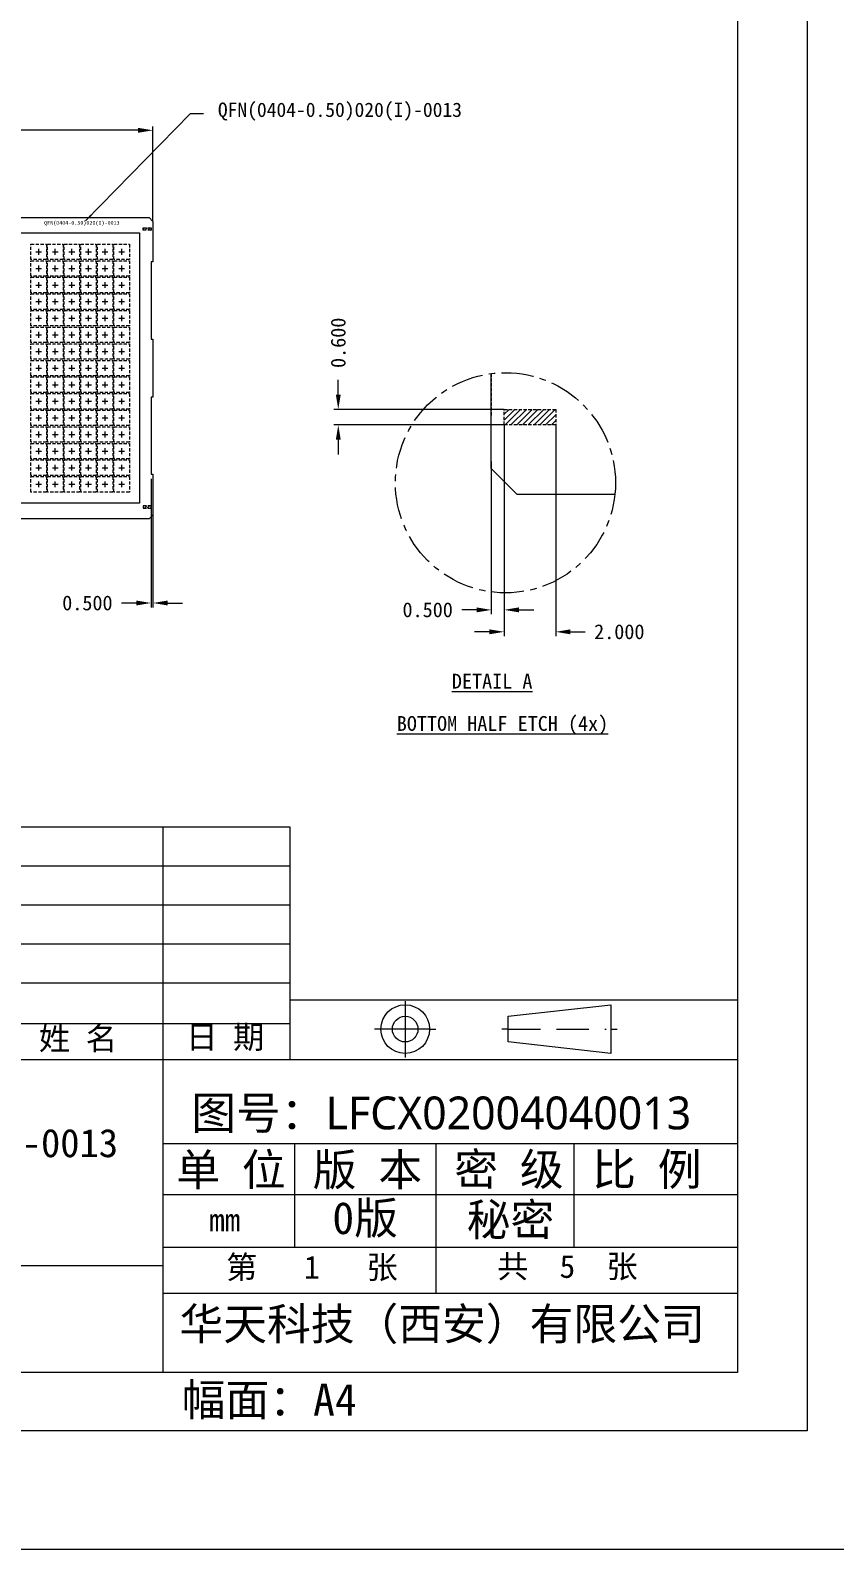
# Model space of a CAD drawing. Header units: millimetres. Extents: x 2103 to 2391, y 501 to 745.
# Drawn here: x 2214.9 to 2277.4, y 501.1 to 619.1 of the extents above; entities that cross this region are included whole.
import ezdxf

# ---------------------------------------------------------------- set-up
doc = ezdxf.new("R2010")
doc.units = ezdxf.units.MM
for name, pattern in [('BORDER', [8.75, 2.5, -1.25, 2.5, -1.25, 0, -1.25]), ('CENTER', [2, 1.25, -0.25, 0.25, -0.25]), ('DASHED', [0.75, 0.5, -0.25]), ('HIDDEN', [0.375, 0.25, -0.125])]:
    doc.linetypes.add(name, pattern=pattern)
for name, color, linetype, lineweight in [('1D', 4, 'Continuous', 18), ('ETCH', 4, 'Continuous', 15), ('PKG', 6, 'HIDDEN', 9)]:
    doc.layers.add(name, color=color, linetype=linetype, lineweight=lineweight)
for name, color, linetype in [('TEMPLATE', 7, 'Continuous'), ('中心线', 1, 'CENTER'), ('标注', 4, 'Continuous')]:
    doc.layers.add(name, color=color, linetype=linetype)
doc.styles.add('宋体', font='')
doc.styles.get('宋体').set_extended_font_data('宋体')

msp = doc.modelspace()

# ---------------------------------------------------------------- hatches: boundary and pattern name
at = {"layer": 'ETCH', "lineweight": 0}
h = msp.add_hatch(dxfattribs=at)
h.set_pattern_fill('ANSI31', color=256, scale=0.05)
h.set_pattern_definition([(45, (2316.36633, 731.20853), (-0.1122532, 0.1122532), [])])
h.paths.add_polyline_path([(2224.25022, 582.08881), (2223.65022, 582.08881), (2223.65022, 582.00453), (2224.25022, 582.00453)])
h.paths.add_polyline_path([(2224.25022, 582.18453), (2223.65022, 582.18453), (2223.65022, 582.08881), (2224.25022, 582.08881)])
h.paths.add_polyline_path([(2224.25022, 603.69453), (2223.65022, 603.69453), (2223.65022, 603.60453), (2224.25022, 603.60453)])
h.paths.add_polyline_path([(2224.25022, 603.78453), (2223.65022, 603.78453), (2223.65022, 603.69453), (2224.25022, 603.69453)])
h.paths.add_polyline_path([(2147.75022, 603.69453), (2147.15022, 603.69453), (2147.15022, 603.60453), (2147.75022, 603.60453)])
h.paths.add_polyline_path([(2147.75022, 603.78453), (2147.15022, 603.78453), (2147.15022, 603.69453), (2147.75022, 603.69453)])
h.paths.add_polyline_path([(2166.9606, 638.96442), (2164.9606, 638.96442), (2164.9606, 638.66442), (2166.9606, 638.66442)])
h.paths.add_polyline_path([(2166.9606, 639.26442), (2164.9606, 639.26442), (2164.9606, 638.96442), (2166.9606, 638.96442)])
h.paths.add_polyline_path([(2166.9606, 710.96442), (2164.9606, 710.96442), (2164.9606, 710.66442), (2166.9606, 710.66442)])
h.paths.add_polyline_path([(2166.9606, 711.26442), (2164.9606, 711.26442), (2164.9606, 710.96442), (2166.9606, 710.96442)])
h.paths.add_polyline_path([(2147.75022, 582.08881), (2147.15022, 582.08881), (2147.15022, 582.00453), (2147.75022, 582.00453)])
h.paths.add_polyline_path([(2147.75022, 582.18453), (2147.15022, 582.18453), (2147.15022, 582.08881), (2147.75022, 582.08881)])
h = msp.add_hatch(dxfattribs=at)
h.set_pattern_fill('ANSI31', color=256, scale=0.1)
h.set_pattern_definition([(45, (-2078.2298, -271.99123), (-0.224506403, 0.224506403), [])])
h.paths.add_polyline_path([(2251.69141, 589.08487), (2255.69141, 589.08487), (2255.69141, 588.48487), (2251.69141, 588.48487)])
h.paths.add_polyline_path([(2251.69141, 589.08487), (2251.69141, 589.68487), (2255.69141, 589.68487), (2255.69141, 589.08487)])
at = {"layer": '标注', "lineweight": 0}
for points in [[(2223.25022, 611.55724), (2223.25022, 611.17391), (2224.40022, 611.36558)], [(2219.16358, 604.33953), (2219.52929, 604.82107), (2219.63657, 604.71624)], [(2238.6081, 590.83487), (2238.99143, 590.83487), (2238.79977, 589.68487)], [(2238.6081, 587.33487), (2238.99143, 587.33487), (2238.79977, 588.48487)], [(2223.10022, 574.83628), (2223.10022, 574.45295), (2224.25022, 574.64461)], [(2225.55022, 574.83628), (2225.55022, 574.45295), (2224.40022, 574.64461)], [(2249.54141, 574.30308), (2249.54141, 573.91974), (2250.69141, 574.11141)], [(2252.84141, 574.30308), (2252.84141, 573.91974), (2251.69141, 574.11141)], [(2250.54141, 572.59827), (2250.54141, 572.21494), (2251.69141, 572.40661)], [(2256.84141, 572.59827), (2256.84141, 572.21494), (2255.69141, 572.40661)]]:
    msp.add_hatch(color=256, dxfattribs=at).paths.add_polyline_path(points, flags=0)

# ---------------------------------------------------------------- linework, layer by layer
at = {"color": 6, "linetype": 'ByBlock', "lineweight": 0}
for points in [[(2147.30022, 604.59453), (2224.10022, 604.59453), (2224.40022, 604.29453), (2224.40022, 604.29453), (2224.40022, 604.29453), (2224.40022, 601.14453), (2224.25022, 601.14453), (2224.25022, 595.14453), (2224.40022, 595.14453), (2224.40022, 590.64453), (2224.25022, 590.64453), (2224.25022, 584.64453), (2224.40022, 584.64453), (2224.40022, 581.49453), (2224.40022, 581.49453), (2224.40022, 581.49453), (2224.10022, 581.19453), (2147.30022, 581.19453)], [(2260.29648, 583.08487), (2252.69141, 583.08487), (2250.69141, 585.08487), (2250.69141, 585.08487), (2250.69141, 585.08487), (2250.69141, 592.4664)]]:
    msp.add_lwpolyline(points, dxfattribs=at)
at = {"layer": '1D', "linetype": 'HIDDEN', "lineweight": 0}
msp.add_line((2250.69141, 592.4664), (2250.69141, 589.08487), dxfattribs=at)
at = {"layer": '1D', "lineweight": 0}
msp.add_lwpolyline([(2148.35022, 603.39453), (2223.35022, 603.39453), (2223.35022, 582.39453), (2148.35022, 582.39453)], close=True, dxfattribs=at)
at = {"layer": '1D', "linetype": 'HIDDEN', "lineweight": 0}
for points in [[(2224.25022, 603.78453), (2224.25022, 603.60453), (2223.65022, 603.60453), (2223.65022, 603.78453)], [(2251.69141, 588.48487), (2251.69141, 589.68487), (2255.69141, 589.68487), (2255.69141, 588.48487)], [(2224.25022, 582.00453), (2224.25022, 582.18453), (2223.65022, 582.18453), (2223.65022, 582.00453)]]:
    msp.add_lwpolyline(points, close=True, dxfattribs=at)
at = {"layer": 'PKG', "color": 2, "linetype": 'DASHED', "lineweight": 0, "ltscale": 0.5}
for points in [[(2214.92022, 602.52453), (2216.12022, 602.52453), (2216.12022, 601.32453), (2214.92022, 601.32453)], [(2216.21022, 602.52453), (2217.41022, 602.52453), (2217.41022, 601.32453), (2216.21022, 601.32453)], [(2217.50022, 602.52453), (2218.70022, 602.52453), (2218.70022, 601.32453), (2217.50022, 601.32453)], [(2218.79022, 602.52453), (2219.99022, 602.52453), (2219.99022, 601.32453), (2218.79022, 601.32453)], [(2220.08022, 602.52453), (2221.28022, 602.52453), (2221.28022, 601.32453), (2220.08022, 601.32453)], [(2221.37022, 602.52453), (2222.57022, 602.52453), (2222.57022, 601.32453), (2221.37022, 601.32453)], [(2214.92022, 601.23453), (2216.12022, 601.23453), (2216.12022, 600.03453), (2214.92022, 600.03453)], [(2216.21022, 601.23453), (2217.41022, 601.23453), (2217.41022, 600.03453), (2216.21022, 600.03453)], [(2217.50022, 601.23453), (2218.70022, 601.23453), (2218.70022, 600.03453), (2217.50022, 600.03453)], [(2218.79022, 601.23453), (2219.99022, 601.23453), (2219.99022, 600.03453), (2218.79022, 600.03453)], [(2220.08022, 601.23453), (2221.28022, 601.23453), (2221.28022, 600.03453), (2220.08022, 600.03453)], [(2221.37022, 601.23453), (2222.57022, 601.23453), (2222.57022, 600.03453), (2221.37022, 600.03453)], [(2214.92022, 599.94453), (2216.12022, 599.94453), (2216.12022, 598.74453), (2214.92022, 598.74453)], [(2216.21022, 599.94453), (2217.41022, 599.94453), (2217.41022, 598.74453), (2216.21022, 598.74453)], [(2217.50022, 599.94453), (2218.70022, 599.94453), (2218.70022, 598.74453), (2217.50022, 598.74453)], [(2218.79022, 599.94453), (2219.99022, 599.94453), (2219.99022, 598.74453), (2218.79022, 598.74453)], [(2220.08022, 599.94453), (2221.28022, 599.94453), (2221.28022, 598.74453), (2220.08022, 598.74453)], [(2221.37022, 599.94453), (2222.57022, 599.94453), (2222.57022, 598.74453), (2221.37022, 598.74453)], [(2214.92022, 598.65453), (2216.12022, 598.65453), (2216.12022, 597.45453), (2214.92022, 597.45453)], [(2216.21022, 598.65453), (2217.41022, 598.65453), (2217.41022, 597.45453), (2216.21022, 597.45453)], [(2217.50022, 598.65453), (2218.70022, 598.65453), (2218.70022, 597.45453), (2217.50022, 597.45453)], [(2218.79022, 598.65453), (2219.99022, 598.65453), (2219.99022, 597.45453), (2218.79022, 597.45453)], [(2220.08022, 598.65453), (2221.28022, 598.65453), (2221.28022, 597.45453), (2220.08022, 597.45453)], [(2221.37022, 598.65453), (2222.57022, 598.65453), (2222.57022, 597.45453), (2221.37022, 597.45453)], [(2214.92022, 597.36453), (2216.12022, 597.36453), (2216.12022, 596.16453), (2214.92022, 596.16453)], [(2216.21022, 597.36453), (2217.41022, 597.36453), (2217.41022, 596.16453), (2216.21022, 596.16453)], [(2217.50022, 597.36453), (2218.70022, 597.36453), (2218.70022, 596.16453), (2217.50022, 596.16453)], [(2218.79022, 597.36453), (2219.99022, 597.36453), (2219.99022, 596.16453), (2218.79022, 596.16453)], [(2220.08022, 597.36453), (2221.28022, 597.36453), (2221.28022, 596.16453), (2220.08022, 596.16453)], [(2221.37022, 597.36453), (2222.57022, 597.36453), (2222.57022, 596.16453), (2221.37022, 596.16453)], [(2214.92022, 596.07453), (2216.12022, 596.07453), (2216.12022, 594.87453), (2214.92022, 594.87453)], [(2216.21022, 596.07453), (2217.41022, 596.07453), (2217.41022, 594.87453), (2216.21022, 594.87453)], [(2217.50022, 596.07453), (2218.70022, 596.07453), (2218.70022, 594.87453), (2217.50022, 594.87453)], [(2218.79022, 596.07453), (2219.99022, 596.07453), (2219.99022, 594.87453), (2218.79022, 594.87453)], [(2220.08022, 596.07453), (2221.28022, 596.07453), (2221.28022, 594.87453), (2220.08022, 594.87453)], [(2221.37022, 596.07453), (2222.57022, 596.07453), (2222.57022, 594.87453), (2221.37022, 594.87453)], [(2214.92022, 594.78453), (2216.12022, 594.78453), (2216.12022, 593.58453), (2214.92022, 593.58453)], [(2216.21022, 594.78453), (2217.41022, 594.78453), (2217.41022, 593.58453), (2216.21022, 593.58453)], [(2217.50022, 594.78453), (2218.70022, 594.78453), (2218.70022, 593.58453), (2217.50022, 593.58453)], [(2218.79022, 594.78453), (2219.99022, 594.78453), (2219.99022, 593.58453), (2218.79022, 593.58453)], [(2220.08022, 594.78453), (2221.28022, 594.78453), (2221.28022, 593.58453), (2220.08022, 593.58453)], [(2221.37022, 594.78453), (2222.57022, 594.78453), (2222.57022, 593.58453), (2221.37022, 593.58453)], [(2214.92022, 593.49453), (2216.12022, 593.49453), (2216.12022, 592.29453), (2214.92022, 592.29453)], [(2216.21022, 593.49453), (2217.41022, 593.49453), (2217.41022, 592.29453), (2216.21022, 592.29453)], [(2217.50022, 593.49453), (2218.70022, 593.49453), (2218.70022, 592.29453), (2217.50022, 592.29453)], [(2218.79022, 593.49453), (2219.99022, 593.49453), (2219.99022, 592.29453), (2218.79022, 592.29453)], [(2220.08022, 593.49453), (2221.28022, 593.49453), (2221.28022, 592.29453), (2220.08022, 592.29453)], [(2221.37022, 593.49453), (2222.57022, 593.49453), (2222.57022, 592.29453), (2221.37022, 592.29453)], [(2214.92022, 592.20453), (2216.12022, 592.20453), (2216.12022, 591.00453), (2214.92022, 591.00453)], [(2216.21022, 592.20453), (2217.41022, 592.20453), (2217.41022, 591.00453), (2216.21022, 591.00453)], [(2217.50022, 592.20453), (2218.70022, 592.20453), (2218.70022, 591.00453), (2217.50022, 591.00453)], [(2218.79022, 592.20453), (2219.99022, 592.20453), (2219.99022, 591.00453), (2218.79022, 591.00453)], [(2220.08022, 592.20453), (2221.28022, 592.20453), (2221.28022, 591.00453), (2220.08022, 591.00453)], [(2221.37022, 592.20453), (2222.57022, 592.20453), (2222.57022, 591.00453), (2221.37022, 591.00453)], [(2214.92022, 590.91453), (2216.12022, 590.91453), (2216.12022, 589.71453), (2214.92022, 589.71453)], [(2216.21022, 590.91453), (2217.41022, 590.91453), (2217.41022, 589.71453), (2216.21022, 589.71453)], [(2217.50022, 590.91453), (2218.70022, 590.91453), (2218.70022, 589.71453), (2217.50022, 589.71453)], [(2218.79022, 590.91453), (2219.99022, 590.91453), (2219.99022, 589.71453), (2218.79022, 589.71453)], [(2220.08022, 590.91453), (2221.28022, 590.91453), (2221.28022, 589.71453), (2220.08022, 589.71453)], [(2221.37022, 590.91453), (2222.57022, 590.91453), (2222.57022, 589.71453), (2221.37022, 589.71453)], [(2214.92022, 589.62453), (2216.12022, 589.62453), (2216.12022, 588.42453), (2214.92022, 588.42453)], [(2216.21022, 589.62453), (2217.41022, 589.62453), (2217.41022, 588.42453), (2216.21022, 588.42453)], [(2217.50022, 589.62453), (2218.70022, 589.62453), (2218.70022, 588.42453), (2217.50022, 588.42453)], [(2218.79022, 589.62453), (2219.99022, 589.62453), (2219.99022, 588.42453), (2218.79022, 588.42453)], [(2220.08022, 589.62453), (2221.28022, 589.62453), (2221.28022, 588.42453), (2220.08022, 588.42453)], [(2221.37022, 589.62453), (2222.57022, 589.62453), (2222.57022, 588.42453), (2221.37022, 588.42453)], [(2214.92022, 588.33453), (2216.12022, 588.33453), (2216.12022, 587.13453), (2214.92022, 587.13453)], [(2216.21022, 588.33453), (2217.41022, 588.33453), (2217.41022, 587.13453), (2216.21022, 587.13453)], [(2217.50022, 588.33453), (2218.70022, 588.33453), (2218.70022, 587.13453), (2217.50022, 587.13453)], [(2218.79022, 588.33453), (2219.99022, 588.33453), (2219.99022, 587.13453), (2218.79022, 587.13453)], [(2220.08022, 588.33453), (2221.28022, 588.33453), (2221.28022, 587.13453), (2220.08022, 587.13453)], [(2221.37022, 588.33453), (2222.57022, 588.33453), (2222.57022, 587.13453), (2221.37022, 587.13453)], [(2214.92022, 587.04453), (2216.12022, 587.04453), (2216.12022, 585.84453), (2214.92022, 585.84453)], [(2216.21022, 587.04453), (2217.41022, 587.04453), (2217.41022, 585.84453), (2216.21022, 585.84453)], [(2217.50022, 587.04453), (2218.70022, 587.04453), (2218.70022, 585.84453), (2217.50022, 585.84453)], [(2218.79022, 587.04453), (2219.99022, 587.04453), (2219.99022, 585.84453), (2218.79022, 585.84453)], [(2220.08022, 587.04453), (2221.28022, 587.04453), (2221.28022, 585.84453), (2220.08022, 585.84453)], [(2221.37022, 587.04453), (2222.57022, 587.04453), (2222.57022, 585.84453), (2221.37022, 585.84453)], [(2214.92022, 585.75453), (2216.12022, 585.75453), (2216.12022, 584.55453), (2214.92022, 584.55453)], [(2216.21022, 585.75453), (2217.41022, 585.75453), (2217.41022, 584.55453), (2216.21022, 584.55453)], [(2217.50022, 585.75453), (2218.70022, 585.75453), (2218.70022, 584.55453), (2217.50022, 584.55453)], [(2218.79022, 585.75453), (2219.99022, 585.75453), (2219.99022, 584.55453), (2218.79022, 584.55453)], [(2220.08022, 585.75453), (2221.28022, 585.75453), (2221.28022, 584.55453), (2220.08022, 584.55453)], [(2221.37022, 585.75453), (2222.57022, 585.75453), (2222.57022, 584.55453), (2221.37022, 584.55453)], [(2214.92022, 584.46453), (2216.12022, 584.46453), (2216.12022, 583.26453), (2214.92022, 583.26453)], [(2216.21022, 584.46453), (2217.41022, 584.46453), (2217.41022, 583.26453), (2216.21022, 583.26453)], [(2217.50022, 584.46453), (2218.70022, 584.46453), (2218.70022, 583.26453), (2217.50022, 583.26453)], [(2218.79022, 584.46453), (2219.99022, 584.46453), (2219.99022, 583.26453), (2218.79022, 583.26453)], [(2220.08022, 584.46453), (2221.28022, 584.46453), (2221.28022, 583.26453), (2220.08022, 583.26453)], [(2221.37022, 584.46453), (2222.57022, 584.46453), (2222.57022, 583.26453), (2221.37022, 583.26453)]]:
    msp.add_lwpolyline(points, close=True, dxfattribs=at)
at = {"layer": 'TEMPLATE', "color": 0, "lineweight": 0}
for p, q in [((2181.98016, 557.25453), (2235.03217, 557.25453)), ((2225.17082, 557.25453), (2225.17082, 539.17462)), ((2235.03217, 557.25453), (2235.03217, 539.17462)), ((2181.98016, 554.22722), (2235.03217, 554.22722)), ((2181.98016, 551.19991), (2235.03217, 551.19991)), ((2181.98016, 548.1726), (2235.03217, 548.1726)), ((2181.98016, 545.14529), (2235.03217, 545.14529)), ((2235.03217, 543.81319), (2269.83175, 543.81319)), ((2181.98016, 541.97382), (2235.03217, 541.97382)), ((2181.98016, 539.17462), (2269.83175, 539.17462)), ((2225.17082, 539.17462), (2225.17082, 514.86764)), ((2225.17082, 532.66992), (2269.83175, 532.66992)), ((2235.38895, 532.588), (2235.38895, 524.59291)), ((2246.38748, 532.588), (2246.38748, 521.03626)), ((2257.10034, 532.588), (2257.10034, 524.59291)), ((2225.17082, 528.69574), (2269.83175, 528.69574)), ((2225.17082, 524.59291), (2269.83175, 524.59291)), ((2225.17082, 523.15826), (2113.26023, 523.15826)), ((2225.17082, 521.03626), (2269.83175, 521.03626))]:
    msp.add_line(p, q, dxfattribs=at)
at = {"layer": 'TEMPLATE', "color": 0, "linetype": 'BORDER', "lineweight": 0}
for p, q in [((2243.99805, 543.70771), (2243.99805, 541.54321)), ((2242.10745, 541.54321), (2241.60993, 541.54321)), ((2243.99805, 541.54321), (2242.10745, 541.54321)), ((2243.99805, 541.54321), (2243.99805, 539.34699)), ((2245.88865, 541.54321), (2243.99805, 541.54321)), ((2245.88865, 541.54321), (2246.38618, 541.54321)), ((2252.01116, 541.54321), (2251.51363, 541.54321)), ((2252.01116, 541.54321), (2259.97157, 541.54321)), ((2259.97157, 541.54321), (2260.4691, 541.54321))]:
    msp.add_line(p, q, dxfattribs=at)
at = {"layer": 'TEMPLATE', "color": 0, "linetype": 'Continuous', "lineweight": 0}
for p, q in [((2252.01116, 542.53826), (2259.97157, 543.4338)), ((2259.97157, 543.4338), (2259.97157, 539.65261)), ((2252.01116, 540.54815), (2252.01116, 542.53826)), ((2259.97157, 539.65261), (2252.01116, 540.54815))]:
    msp.add_line(p, q, dxfattribs=at)
at = {"layer": 'TEMPLATE', "lineweight": 5}
msp.add_lwpolyline([(2102.58575, 744.98765), (2360.03062, 744.98765), (2360.03062, 501.11025), (2102.58575, 501.11025)], close=True, dxfattribs=at)
at = {"layer": 'TEMPLATE', "color": 0, "lineweight": 0}
for points in [[(2113.26023, 735.24348), (2275.22395, 735.24348), (2275.22395, 510.33522), (2113.26023, 510.33522)], [(2132.61609, 730.6837), (2269.83175, 730.6837), (2269.83175, 514.86764), (2132.61609, 514.86764)]]:
    msp.add_lwpolyline(points, close=True, dxfattribs=at)
at = {"layer": 'TEMPLATE', "color": 0, "linetype": 'Continuous', "lineweight": 0}
for radius in [1.8906, 0.99505]:
    msp.add_circle((2243.99805, 541.54321), radius, dxfattribs=at)
at = {"layer": '中心线', "color": 1, "linetype": 'CENTER', "lineweight": 0, "ltscale": 0.5}
for p, q in [((2215.29522, 601.92453), (2215.74522, 601.92453)), ((2215.52022, 601.69953), (2215.52022, 602.14953)), ((2216.58522, 601.92453), (2217.03522, 601.92453)), ((2216.81022, 601.69953), (2216.81022, 602.14953)), ((2217.87522, 601.92453), (2218.32522, 601.92453)), ((2218.10022, 601.69953), (2218.10022, 602.14953)), ((2219.16522, 601.92453), (2219.61522, 601.92453)), ((2219.39022, 601.69953), (2219.39022, 602.14953)), ((2220.45522, 601.92453), (2220.90522, 601.92453)), ((2220.68022, 601.69953), (2220.68022, 602.14953)), ((2221.74522, 601.92453), (2222.19522, 601.92453)), ((2221.97022, 601.69953), (2221.97022, 602.14953)), ((2215.52022, 600.40953), (2215.52022, 600.85953)), ((2216.81022, 600.40953), (2216.81022, 600.85953)), ((2218.10022, 600.40953), (2218.10022, 600.85953)), ((2219.39022, 600.40953), (2219.39022, 600.85953)), ((2220.68022, 600.40953), (2220.68022, 600.85953)), ((2221.97022, 600.40953), (2221.97022, 600.85953)), ((2215.29522, 600.63453), (2215.74522, 600.63453)), ((2215.52022, 599.11953), (2215.52022, 599.56953)), ((2216.58522, 600.63453), (2217.03522, 600.63453)), ((2216.81022, 599.11953), (2216.81022, 599.56953)), ((2217.87522, 600.63453), (2218.32522, 600.63453)), ((2218.10022, 599.11953), (2218.10022, 599.56953)), ((2219.16522, 600.63453), (2219.61522, 600.63453)), ((2219.39022, 599.11953), (2219.39022, 599.56953)), ((2220.45522, 600.63453), (2220.90522, 600.63453)), ((2220.68022, 599.11953), (2220.68022, 599.56953)), ((2221.74522, 600.63453), (2222.19522, 600.63453)), ((2221.97022, 599.11953), (2221.97022, 599.56953)), ((2215.29522, 599.34453), (2215.74522, 599.34453)), ((2216.58522, 599.34453), (2217.03522, 599.34453)), ((2217.87522, 599.34453), (2218.32522, 599.34453)), ((2219.16522, 599.34453), (2219.61522, 599.34453)), ((2220.45522, 599.34453), (2220.90522, 599.34453)), ((2221.74522, 599.34453), (2222.19522, 599.34453)), ((2215.29522, 598.05453), (2215.74522, 598.05453)), ((2215.52022, 597.82953), (2215.52022, 598.27953)), ((2216.58522, 598.05453), (2217.03522, 598.05453)), ((2216.81022, 597.82953), (2216.81022, 598.27953)), ((2217.87522, 598.05453), (2218.32522, 598.05453)), ((2218.10022, 597.82953), (2218.10022, 598.27953)), ((2219.16522, 598.05453), (2219.61522, 598.05453)), ((2219.39022, 597.82953), (2219.39022, 598.27953)), ((2220.45522, 598.05453), (2220.90522, 598.05453)), ((2220.68022, 597.82953), (2220.68022, 598.27953)), ((2221.74522, 598.05453), (2222.19522, 598.05453)), ((2221.97022, 597.82953), (2221.97022, 598.27953)), ((2215.29522, 596.76453), (2215.74522, 596.76453)), ((2215.52022, 596.53953), (2215.52022, 596.98953)), ((2216.58522, 596.76453), (2217.03522, 596.76453)), ((2216.81022, 596.53953), (2216.81022, 596.98953)), ((2217.87522, 596.76453), (2218.32522, 596.76453)), ((2218.10022, 596.53953), (2218.10022, 596.98953)), ((2219.16522, 596.76453), (2219.61522, 596.76453)), ((2219.39022, 596.53953), (2219.39022, 596.98953)), ((2220.45522, 596.76453), (2220.90522, 596.76453)), ((2220.68022, 596.53953), (2220.68022, 596.98953)), ((2221.74522, 596.76453), (2222.19522, 596.76453)), ((2221.97022, 596.53953), (2221.97022, 596.98953)), ((2215.29522, 595.47453), (2215.74522, 595.47453)), ((2215.52022, 595.24953), (2215.52022, 595.69953)), ((2216.58522, 595.47453), (2217.03522, 595.47453)), ((2216.81022, 595.24953), (2216.81022, 595.69953)), ((2217.87522, 595.47453), (2218.32522, 595.47453)), ((2218.10022, 595.24953), (2218.10022, 595.69953)), ((2219.16522, 595.47453), (2219.61522, 595.47453)), ((2219.39022, 595.24953), (2219.39022, 595.69953)), ((2220.45522, 595.47453), (2220.90522, 595.47453)), ((2220.68022, 595.24953), (2220.68022, 595.69953)), ((2221.74522, 595.47453), (2222.19522, 595.47453)), ((2221.97022, 595.24953), (2221.97022, 595.69953)), ((2215.29522, 594.18453), (2215.74522, 594.18453)), ((2215.52022, 593.95953), (2215.52022, 594.40953)), ((2216.58522, 594.18453), (2217.03522, 594.18453)), ((2216.81022, 593.95953), (2216.81022, 594.40953)), ((2217.87522, 594.18453), (2218.32522, 594.18453)), ((2218.10022, 593.95953), (2218.10022, 594.40953)), ((2219.16522, 594.18453), (2219.61522, 594.18453)), ((2219.39022, 593.95953), (2219.39022, 594.40953)), ((2220.45522, 594.18453), (2220.90522, 594.18453)), ((2220.68022, 593.95953), (2220.68022, 594.40953)), ((2221.74522, 594.18453), (2222.19522, 594.18453)), ((2221.97022, 593.95953), (2221.97022, 594.40953)), ((2215.29522, 592.89453), (2215.74522, 592.89453)), ((2215.52022, 592.66953), (2215.52022, 593.11953)), ((2216.58522, 592.89453), (2217.03522, 592.89453)), ((2216.81022, 592.66953), (2216.81022, 593.11953)), ((2217.87522, 592.89453), (2218.32522, 592.89453)), ((2218.10022, 592.66953), (2218.10022, 593.11953)), ((2219.16522, 592.89453), (2219.61522, 592.89453)), ((2219.39022, 592.66953), (2219.39022, 593.11953)), ((2220.45522, 592.89453), (2220.90522, 592.89453)), ((2220.68022, 592.66953), (2220.68022, 593.11953)), ((2221.74522, 592.89453), (2222.19522, 592.89453)), ((2221.97022, 592.66953), (2221.97022, 593.11953)), ((2215.29522, 591.60453), (2215.74522, 591.60453)), ((2215.52022, 591.37953), (2215.52022, 591.82953)), ((2216.58522, 591.60453), (2217.03522, 591.60453)), ((2216.81022, 591.37953), (2216.81022, 591.82953)), ((2217.87522, 591.60453), (2218.32522, 591.60453)), ((2218.10022, 591.37953), (2218.10022, 591.82953)), ((2219.16522, 591.60453), (2219.61522, 591.60453)), ((2219.39022, 591.37953), (2219.39022, 591.82953)), ((2220.45522, 591.60453), (2220.90522, 591.60453)), ((2220.68022, 591.37953), (2220.68022, 591.82953)), ((2221.74522, 591.60453), (2222.19522, 591.60453)), ((2221.97022, 591.37953), (2221.97022, 591.82953)), ((2215.29522, 590.31453), (2215.74522, 590.31453)), ((2215.52022, 590.08953), (2215.52022, 590.53953)), ((2216.58522, 590.31453), (2217.03522, 590.31453)), ((2216.81022, 590.08953), (2216.81022, 590.53953)), ((2217.87522, 590.31453), (2218.32522, 590.31453)), ((2218.10022, 590.08953), (2218.10022, 590.53953)), ((2219.16522, 590.31453), (2219.61522, 590.31453)), ((2219.39022, 590.08953), (2219.39022, 590.53953)), ((2220.45522, 590.31453), (2220.90522, 590.31453)), ((2220.68022, 590.08953), (2220.68022, 590.53953)), ((2221.74522, 590.31453), (2222.19522, 590.31453)), ((2221.97022, 590.08953), (2221.97022, 590.53953)), ((2215.29522, 589.02453), (2215.74522, 589.02453)), ((2215.52022, 588.79953), (2215.52022, 589.24953)), ((2216.58522, 589.02453), (2217.03522, 589.02453)), ((2216.81022, 588.79953), (2216.81022, 589.24953)), ((2217.87522, 589.02453), (2218.32522, 589.02453)), ((2218.10022, 588.79953), (2218.10022, 589.24953)), ((2219.16522, 589.02453), (2219.61522, 589.02453)), ((2219.39022, 588.79953), (2219.39022, 589.24953)), ((2220.45522, 589.02453), (2220.90522, 589.02453)), ((2220.68022, 588.79953), (2220.68022, 589.24953)), ((2221.74522, 589.02453), (2222.19522, 589.02453)), ((2221.97022, 588.79953), (2221.97022, 589.24953)), ((2215.29522, 587.73453), (2215.74522, 587.73453)), ((2215.52022, 587.50953), (2215.52022, 587.95953)), ((2216.58522, 587.73453), (2217.03522, 587.73453)), ((2216.81022, 587.50953), (2216.81022, 587.95953)), ((2217.87522, 587.73453), (2218.32522, 587.73453)), ((2218.10022, 587.50953), (2218.10022, 587.95953)), ((2219.16522, 587.73453), (2219.61522, 587.73453)), ((2219.39022, 587.50953), (2219.39022, 587.95953)), ((2220.45522, 587.73453), (2220.90522, 587.73453)), ((2220.68022, 587.50953), (2220.68022, 587.95953)), ((2221.74522, 587.73453), (2222.19522, 587.73453)), ((2221.97022, 587.50953), (2221.97022, 587.95953)), ((2215.52022, 586.21953), (2215.52022, 586.66953)), ((2216.81022, 586.21953), (2216.81022, 586.66953)), ((2218.10022, 586.21953), (2218.10022, 586.66953)), ((2219.39022, 586.21953), (2219.39022, 586.66953)), ((2220.68022, 586.21953), (2220.68022, 586.66953)), ((2221.97022, 586.21953), (2221.97022, 586.66953)), ((2215.29522, 586.44453), (2215.74522, 586.44453)), ((2215.52022, 584.92953), (2215.52022, 585.37953)), ((2216.58522, 586.44453), (2217.03522, 586.44453)), ((2216.81022, 584.92953), (2216.81022, 585.37953)), ((2217.87522, 586.44453), (2218.32522, 586.44453)), ((2218.10022, 584.92953), (2218.10022, 585.37953)), ((2219.16522, 586.44453), (2219.61522, 586.44453)), ((2219.39022, 584.92953), (2219.39022, 585.37953)), ((2220.45522, 586.44453), (2220.90522, 586.44453)), ((2220.68022, 584.92953), (2220.68022, 585.37953)), ((2221.74522, 586.44453), (2222.19522, 586.44453)), ((2221.97022, 584.92953), (2221.97022, 585.37953)), ((2215.29522, 585.15453), (2215.74522, 585.15453)), ((2216.58522, 585.15453), (2217.03522, 585.15453)), ((2217.87522, 585.15453), (2218.32522, 585.15453)), ((2219.16522, 585.15453), (2219.61522, 585.15453)), ((2220.45522, 585.15453), (2220.90522, 585.15453)), ((2221.74522, 585.15453), (2222.19522, 585.15453)), ((2215.29522, 583.86453), (2215.74522, 583.86453)), ((2215.52022, 583.63953), (2215.52022, 584.08953)), ((2216.58522, 583.86453), (2217.03522, 583.86453)), ((2216.81022, 583.63953), (2216.81022, 584.08953)), ((2217.87522, 583.86453), (2218.32522, 583.86453)), ((2218.10022, 583.63953), (2218.10022, 584.08953)), ((2219.16522, 583.86453), (2219.61522, 583.86453)), ((2219.39022, 583.63953), (2219.39022, 584.08953)), ((2220.45522, 583.86453), (2220.90522, 583.86453)), ((2220.68022, 583.63953), (2220.68022, 584.08953)), ((2221.74522, 583.86453), (2222.19522, 583.86453)), ((2221.97022, 583.63953), (2221.97022, 584.08953))]:
    msp.add_line(p, q, dxfattribs=at)
at = {"layer": '标注', "lineweight": 0}
for p, q in [((2219.16358, 604.33953), (2227.30443, 612.67012)), ((2227.30443, 612.67012), (2228.33443, 612.67012)), ((2228.33443, 612.67012), (2228.33443, 612.67012)), ((2223.25022, 611.36558), (2192.46212, 611.36558)), ((2224.40022, 604.29453), (2224.40022, 611.66558)), ((2238.79977, 590.83487), (2238.79977, 591.98487)), ((2251.69141, 589.68487), (2238.45477, 589.68487)), ((2251.69141, 588.48487), (2238.45477, 588.48487)), ((2251.69141, 588.48487), (2251.69141, 573.76641)), ((2255.69141, 588.48487), (2255.69141, 572.06161)), ((2238.79977, 587.33487), (2238.79977, 586.18487)), ((2250.69141, 585.62765), (2250.69141, 573.76641)), ((2251.69141, 586.35702), (2251.69141, 572.06161)), ((2224.25022, 584.29953), (2224.25022, 574.29961)), ((2224.40022, 581.49453), (2224.40022, 574.29961)), ((2223.10022, 574.64461), (2221.95022, 574.64461)), ((2225.55022, 574.64461), (2226.70022, 574.64461)), ((2249.54141, 574.11141), (2248.39141, 574.11141)), ((2252.84141, 574.11141), (2253.99141, 574.11141)), ((2250.54141, 572.40661), (2249.39141, 572.40661)), ((2256.84141, 572.40661), (2257.99141, 572.40661))]:
    msp.add_line(p, q, dxfattribs=at)
at = {"layer": '标注', "color": 2, "linetype": 'CENTER', "lineweight": 0, "ltscale": 2}
msp.add_circle((2251.79141, 583.98487), 8.55256, dxfattribs=at)

# ---------------------------------------------------------------- texts
at = {"layer": 'TEMPLATE', "color": 0, "lineweight": 0, "style": '宋体'}
for s, insert, char_height, width, attachment_point in [('姓 名', (2215.53232, 541.71422), 1.781163, 17.8080455, 1), ('日 期', (2226.98143, 541.81762), 1.781163, 17.0024946, 1), ('图号：{\\fMicrosoft YaHei Light|b0|i0|c134|p2;LFCX02004040013}', (2227.37848, 533.47942), 2.55, 42.247593, 7), ('QFN(0404-0.50)020(I)-0013           \\P       引线框架图', (2184.27466, 533.79691), 2.2, 37.1504438, 1), ('密 级', (2247.81252, 529.12934), 2.493628, 18.6424556, 7), ('单 位', (2226.21327, 529.108), 2.493628, 18.6424556, 7), ('版 本', (2236.81399, 529.08808), 2.493628, 18.6424556, 7), ('比 例', (2258.52538, 529.11938), 2.493628, 18.6424556, 7), ('0版', (2238.33947, 525.33499), 2.493628, 18.6424556, 7), ('{\\f宋体|b0|i0|c134|p2;\\C7;秘密}', (2248.77794, 525.21839), 2.4936276, 7.1593934, 7), ('mm', (2228.76111, 525.833), 1.781163, 6.088247, 7), ('第   1   张', (2230.07988, 523.94043), 1.781163, 41.3730949, 1), ('共  5  张', (2251.14522, 524.00106), 1.781163, 33.7686942, 1), ('华天科技（西安）有限公司', (2226.45849, 519.89068), 2.4936276, 115.6867776, 1), ('幅面：A4', (2226.63474, 511.23534), 2.493628, 18.6424556, 7)]:
    msp.add_mtext(s, dxfattribs=dict(at, insert=insert, char_height=char_height, width=width, attachment_point=attachment_point))
at = {"layer": '标注', "lineweight": 0, "attachment_point": 5, "style": '宋体'}
for s, insert, char_height, width in [('{\\f宋体|b0|i0|c134|p2;\\C0;QFN(0404-0.50)020(I)-0013}', (2238.92785, 612.81334), 1.115046, 85.7397562), ('{\\C0;QFN(0404-0.50)020(I)-0013}', (2218.87666, 604.14093), 0.3, 24.7596965), ('0.500', (2219.30522, 574.64461), 1.15, 13.8), ('0.500', (2245.74641, 574.11141), 1.15, 13.8), ('2.000', (2260.63641, 572.40661), 1.15, 13.8), ('{\\LDETAIL A}', (2250.75587, 568.57483), 1.15, 21.85), ('{\\LBOTTOM HALF ETCH (4x)}', (2251.5596, 565.13411), 1.15, 64.7285714)]:
    msp.add_mtext(s, dxfattribs=dict(at, insert=insert, char_height=char_height, width=width))
at = {"layer": '标注', "lineweight": 0, "insert": (2238.79977, 594.85938), "char_height": 1.15, "width": 13.8, "attachment_point": 5, "rotation": 90, "style": '宋体'}
msp.add_mtext('0.600', dxfattribs=at)

doc.saveas('drawing.dxf')
